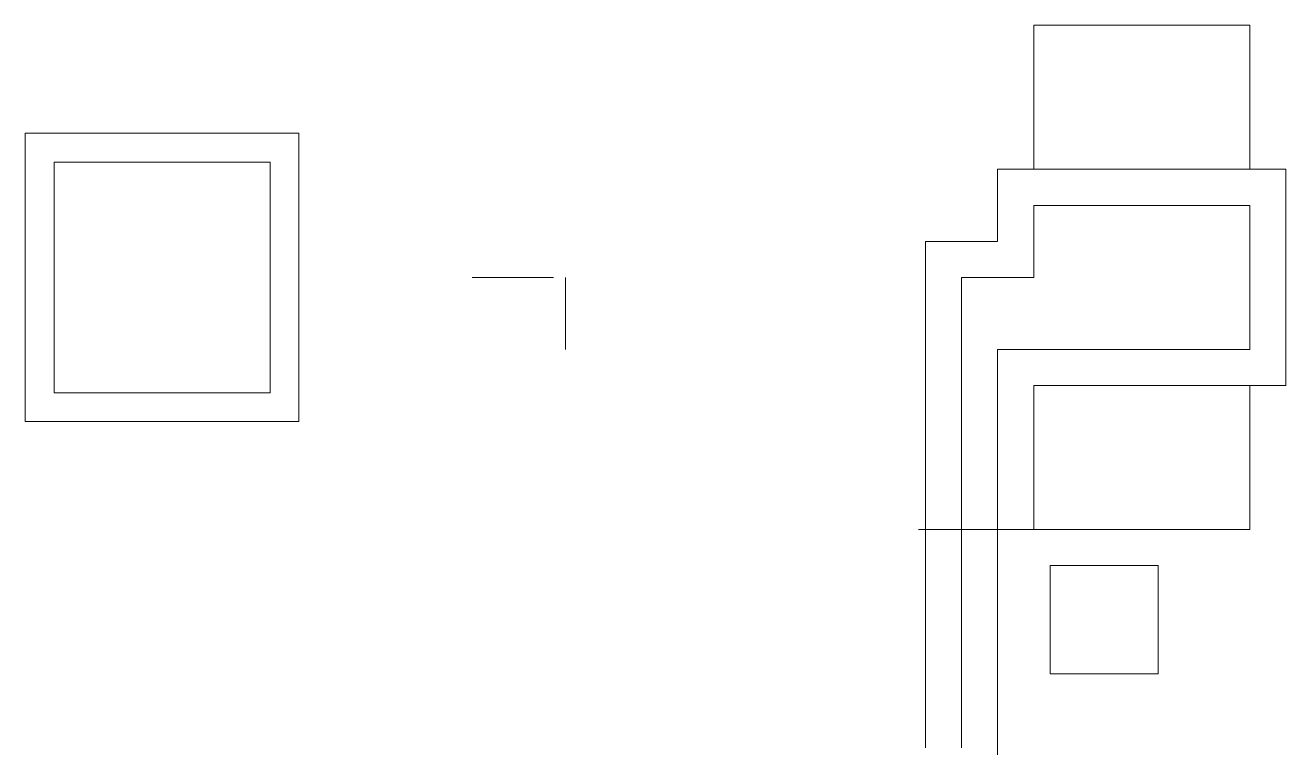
# Model space of a CAD drawing. Header units: millimetres. Extents: x 19.8 to 107.3, y 146.2 to 196.8.
import ezdxf

# ---------------------------------------------------------------- set-up
doc = ezdxf.new("R2010")
doc.units = ezdxf.units.MM
doc.linetypes.add('CENTERX2', pattern=[20.32, 12.7, -2.54, 2.54, -2.54])

msp = doc.modelspace()

# ---------------------------------------------------------------- linework, layer by layer
at = {"color": 7, "linetype": 'Continuous', "lineweight": 18}
for p, q in [((104.768, 196.83), (89.768, 196.83)), ((89.768, 186.83), (89.768, 196.83)), ((104.768, 196.83), (104.768, 186.83)), ((19.768, 189.33), (19.768, 169.33)), ((19.768, 189.33), (38.768, 189.33)), ((38.768, 189.33), (38.768, 169.33)), ((21.768, 187.33), (21.768, 171.33)), ((21.768, 187.33), (36.768, 187.33)), ((21.768, 187.33), (21.768, 171.33)), ((36.768, 171.33), (36.768, 187.33)), ((87.268, 181.83), (87.268, 186.83)), ((87.268, 186.83), (89.768, 186.83)), ((89.768, 186.83), (104.768, 186.83)), ((104.768, 186.83), (89.768, 186.83)), ((107.268, 186.83), (104.768, 186.83)), ((107.268, 171.83), (107.268, 186.83)), ((89.768, 184.33), (104.768, 184.33)), ((89.768, 179.33), (89.768, 184.33)), ((104.768, 174.33), (104.768, 184.33)), ((82.268, 179.33), (82.268, 181.83)), ((82.268, 181.83), (87.268, 181.83)), ((57.268, 179.33), (57.268, 174.33)), ((82.268, 179.33), (82.268, 146.687)), ((84.768, 179.33), (84.768, 146.687)), ((87.268, 179.33), (84.768, 179.33)), ((87.268, 179.33), (89.768, 179.33)), ((87.268, 174.33), (87.268, 146.203)), ((89.768, 174.33), (87.268, 174.33)), ((104.768, 174.33), (89.768, 174.33)), ((89.768, 171.83), (89.768, 161.83)), ((104.768, 171.83), (89.768, 171.83)), ((104.768, 171.83), (104.768, 161.83)), ((107.268, 171.83), (104.768, 171.83)), ((21.768, 171.33), (36.768, 171.33)), ((19.768, 169.33), (38.768, 169.33)), ((89.768, 161.83), (81.768, 161.83)), ((104.768, 161.83), (89.768, 161.83)), ((90.906, 151.83), (90.906, 159.33)), ((90.906, 159.33), (98.406, 159.33)), ((98.406, 151.83), (98.406, 159.33)), ((90.906, 151.83), (98.406, 151.83))]:
    msp.add_line(p, q, dxfattribs=at)
at = {"color": 7, "linetype": 'CENTERX2', "lineweight": 18}
msp.add_line((56.427, 179.33), (50.791, 179.33), dxfattribs=at)

doc.saveas('drawing.dxf')
